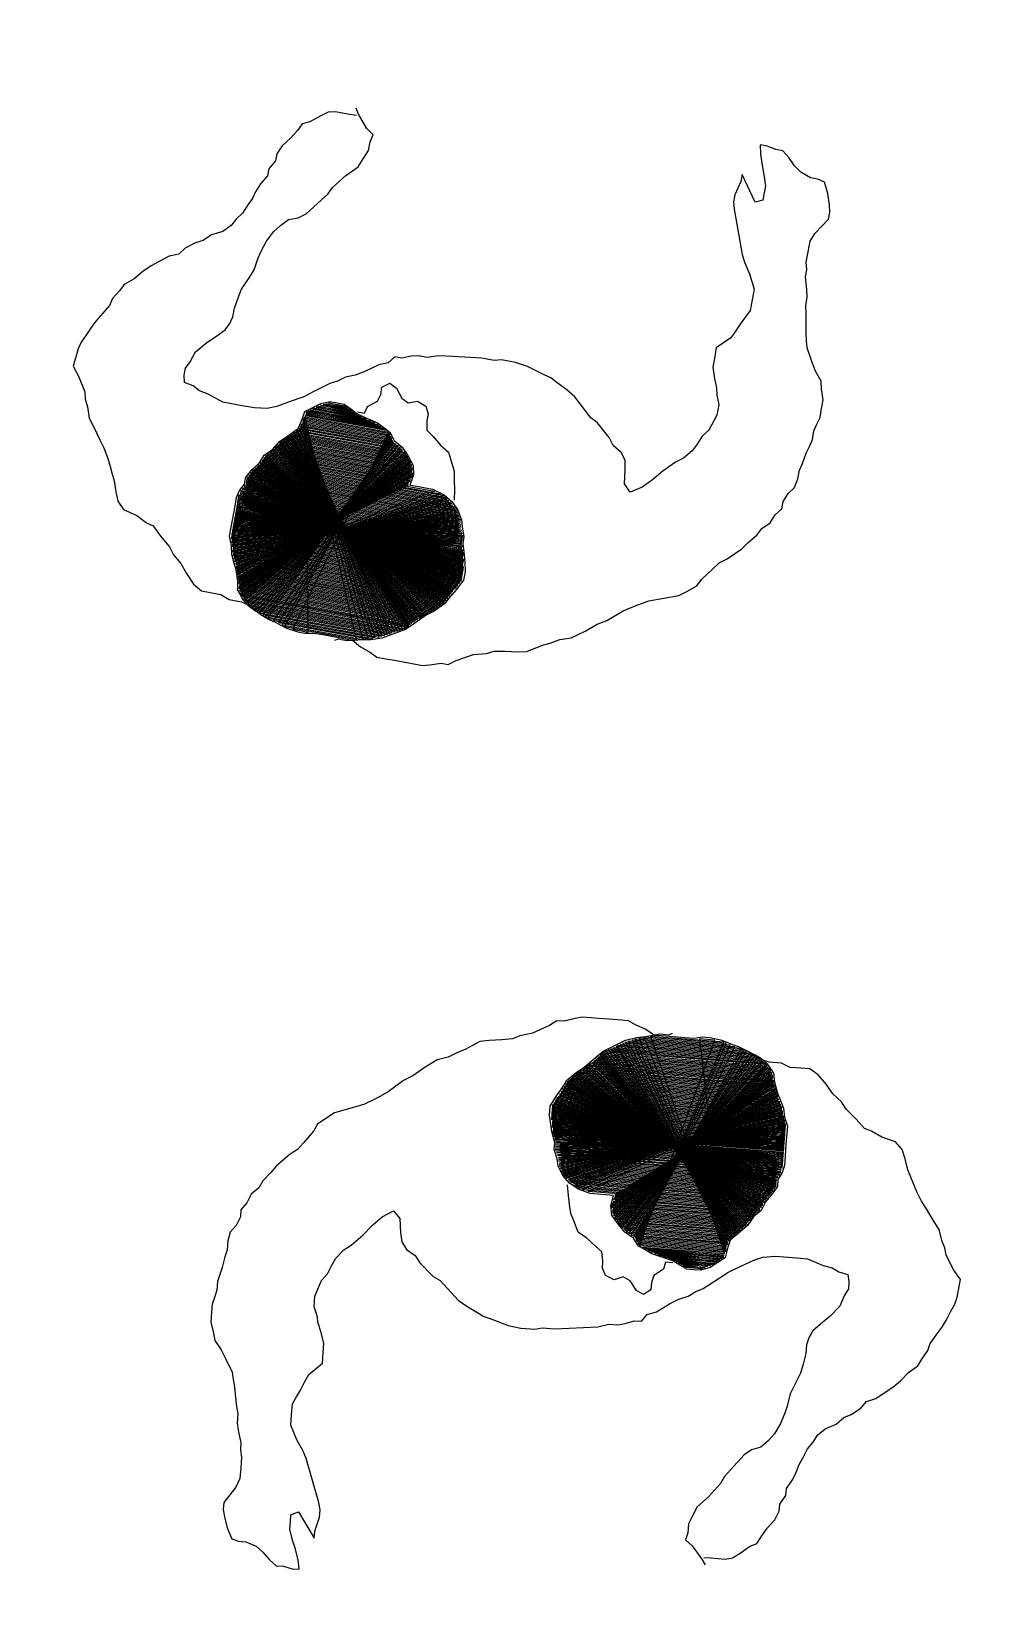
# Model space of a CAD drawing. Header units: millimetres. Extents: x 2000 to 3603, y 2038 to 4726.
import ezdxf

# ---------------------------------------------------------------- set-up
doc = ezdxf.new("R2010")
doc.units = ezdxf.units.MM
doc.header["$LTSCALE"] = 0.5
doc.layers.add('_MAN', color=30, linetype='Continuous')
doc.layers.add('P-77747324', color=7, linetype='Continuous')

# ---------------------------------------------------------------- blocks, each defined once
blk = doc.blocks.new('MAN')
at = {"layer": '_MAN', "color": 0, "linetype": 'Continuous'}
for p, q in [((-247.5, 472.5), (-227.8, 475.3)), ((-227.8, 475.3), (-216.6, 475.3)), ((-216.6, 475.3), (-202.5, 472.5)), ((-163.1, 475.3), (-168.7, 478.1)), ((-149.1, 475.3), (-163.1, 475.3)), ((-137.8, 472.5), (-149.1, 475.3)), ((-140.6, 472.5), (-126.6, 480.9)), ((-126.6, 480.9), (-109.7, 486.6)), ((-109.7, 486.6), (-98.4, 492.2)), ((-98.4, 492.2), (-87.2, 492.2)), ((-87.2, 492.2), (-67.5, 492.2)), ((-67.5, 492.2), (-50.6, 492.2)), ((-50.6, 492.2), (-39.4, 492.2)), ((-39.4, 492.2), (-25.3, 492.2)), ((-25.3, 492.2), (-14.1, 489.4)), ((-14.1, 489.4), (2.8, 483.7)), ((2.8, 483.7), (14.1, 483.7)), ((14.1, 483.7), (25.3, 475.3)), ((25.3, 475.3), (50.6, 461.2)), ((-309.4, 450), (-320.6, 441.6)), ((-312.2, 447.2), (-289.7, 458.4)), ((-298.1, 455.6), (-309.4, 450)), ((-118.5, 162.8), (-304.6, 450.2)), ((-304.6, 450.2), (-81.9, 450.2)), ((-120.4, 160.7), (-300.6, 452.3)), ((-300.6, 452.3), (-84, 452.3)), ((-124.5, 158.7), (-296.5, 454.2)), ((-296.5, 454.2), (-88.1, 454.2)), ((-128.5, 156.6), (-292.5, 456.3)), ((-292.5, 456.3), (-92.1, 456.3)), ((-289.7, 458.4), (-275.6, 464.1)), ((-132.5, 154.7), (-286.5, 458.3)), ((-286.5, 458.3), (-96.2, 458.3)), ((-134.6, 152.6), (-282.5, 460.4)), ((-282.5, 460.4), (-100.2, 460.4)), ((-84, 452.3), (-282.5, 158.7)), ((-81.9, 450.2), (-282.5, 160.7)), ((-96.2, 458.3), (-280.4, 152.6)), ((-92.1, 456.3), (-280.4, 154.7)), ((-88.1, 454.2), (-280.4, 156.6)), ((-124.5, 468.5), (-278.4, 142.4)), ((-116.4, 466.3), (-278.4, 144.5)), ((-110.4, 464.4), (-278.4, 146.4)), ((-136.6, 150.6), (-278.4, 462.3)), ((-278.4, 462.3), (-106.3, 462.3)), ((-106.3, 462.3), (-278.4, 148.5)), ((-100.2, 460.4), (-278.4, 150.6)), ((-211.5, 472.5), (-276.3, 138.3)), ((-134.6, 470.4), (-276.3, 140.4)), ((-275.6, 464.1), (-264.4, 466.9)), ((-136.6, 148.5), (-268.2, 464.4)), ((-268.2, 464.4), (-110.4, 464.4)), ((-264.4, 466.9), (-247.5, 472.5)), ((-138.7, 146.4), (-260.2, 466.3)), ((-260.2, 466.3), (-116.4, 466.3)), ((-140.6, 144.5), (-254, 468.5)), ((-254, 468.5), (-124.5, 468.5)), ((-140.6, 142.4), (-250, 470.4)), ((-250, 470.4), (-134.6, 470.4)), ((-142.7, 140.4), (-235.9, 472.5)), ((-235.9, 472.5), (-211.5, 472.5)), ((-202.5, 472.5), (-188.4, 472.5)), ((-188.4, 472.5), (-151.9, 472.5)), ((-151.9, 472.5), (-140.6, 472.5)), ((-126.6, 469.7), (-137.8, 472.5)), ((-112.5, 466.9), (-126.6, 469.7)), ((-95.6, 461.2), (-112.5, 466.9)), ((-81.6, 452.8), (-95.6, 461.2)), ((-61.9, 441.6), (-81.6, 452.8)), ((50.6, 461.2), (70.3, 455.6)), ((70.3, 455.6), (81.6, 450)), ((81.6, 450), (98.4, 447.2)), ((-416.2, 416.2), (-402.2, 430.3)), ((-402.2, 430.3), (-388.1, 438.7)), ((-388.1, 438.7), (-374.1, 438.7)), ((-374.1, 438.7), (-357.2, 438.7)), ((-357.2, 438.7), (-343.1, 444.4)), ((-343.1, 444.4), (-323.4, 444.4)), ((-331.9, 427.5), (-334.7, 413.4)), ((-320.6, 441.6), (-331.9, 427.5)), ((-98.1, 184.9), (-329.1, 428)), ((-329.1, 428), (-51.7, 428)), ((-98.1, 187), (-329.1, 425.9)), ((-329.1, 425.9), (-49.6, 425.9)), ((-100.2, 180.9), (-327, 432.1)), ((-327, 432.1), (-55.7, 432.1)), ((-100.2, 183), (-327, 430)), ((-327, 430), (-53.6, 430)), ((-102.3, 178.9), (-325, 434)), ((-325, 434), (-57.7, 434)), ((-323.4, 444.4), (-312.2, 447.2)), ((-104.2, 176.8), (-322.9, 436.1)), ((-322.9, 436.1), (-57.7, 436.1)), ((-106.3, 172.8), (-320.8, 440.2)), ((-320.8, 440.2), (-61.7, 440.2)), ((-106.3, 174.9), (-320.8, 438)), ((-320.8, 438), (-59.8, 438)), ((-108.3, 170.9), (-318.9, 442.1)), ((-318.9, 442.1), (-65.7, 442.1)), ((-110.4, 168.7), (-314.8, 444.2)), ((-314.8, 444.2), (-69.8, 444.2)), ((-112.3, 166.8), (-312.7, 446.1)), ((-312.7, 446.1), (-73.8, 446.1)), ((-116.4, 164.7), (-308.7, 448.2)), ((-308.7, 448.2), (-77.9, 448.2)), ((-49.6, 425.9), (-306.7, 184.9)), ((-51.7, 428), (-304.6, 183)), ((-53.6, 430), (-302.7, 180.9)), ((-55.7, 432.1), (-300.6, 178.9)), ((-57.7, 434), (-298.7, 176.8)), ((-57.7, 436.1), (-296.5, 174.9)), ((-59.8, 438), (-294.6, 172.8)), ((-61.7, 440.2), (-292.5, 170.9)), ((-65.7, 442.1), (-290.6, 168.7)), ((-69.8, 444.2), (-288.5, 166.8)), ((-73.8, 446.1), (-286.5, 164.7)), ((-77.9, 448.2), (-284.4, 162.8)), ((-50.6, 430.3), (-61.9, 441.6)), ((-33.7, 413.4), (-50.6, 430.3)), ((98.4, 447.2), (118.1, 444.4)), ((118.1, 444.4), (132.2, 441.6)), ((132.2, 441.6), (154.7, 427.5)), ((154.7, 427.5), (165.9, 421.9)), ((-441.6, 390.9), (-427.5, 402.2)), ((-427.5, 402.2), (-416.2, 416.2)), ((-334.7, 413.4), (-340.3, 396.6)), ((-98.1, 213.4), (-339.1, 399.6)), ((-339.1, 399.6), (-19.2, 399.6)), ((-337.1, 405.7), (-25.3, 405.7)), ((-96.2, 209.4), (-337.1, 403.6)), ((-337.1, 403.6), (-23.2, 403.6)), ((-96.2, 211.3), (-337.1, 401.7)), ((-337.1, 401.7), (-21.3, 401.7)), ((-94, 203.2), (-335, 409.7)), ((-335, 409.7), (-31.3, 409.7)), ((-96.2, 205.3), (-335, 407.6)), ((-335, 407.6), (-27.2, 407.6)), ((-94, 197.1), (-333.1, 415.7)), ((-333.1, 415.7), (-37.4, 415.7)), ((-94, 199.2), (-333.1, 413.8)), ((-333.1, 413.8), (-35.3, 413.8)), ((-94, 201.1), (-333.1, 411.7)), ((-333.1, 411.7), (-33.4, 411.7)), ((-96.2, 189), (-331, 423.8)), ((-331, 423.8), (-47.6, 423.8)), ((-96.2, 191.1), (-331, 421.9)), ((-331, 421.9), (-45.5, 421.9)), ((-96.2, 193), (-331, 419.8)), ((-331, 419.8), (-41.5, 419.8)), ((-96.2, 195.1), (-331, 417.8)), ((-331, 417.8), (-39.4, 417.8)), ((-19.2, 399.6), (-327, 211.3)), ((-21.3, 401.7), (-325, 209.4)), ((-23.2, 403.6), (-322.9, 207.2)), ((-27.2, 407.6), (-320.8, 203.2)), ((-25.3, 405.7), (-320.8, 205.3)), ((-31.3, 409.7), (-318.9, 201.1)), ((-33.4, 411.7), (-316.8, 199.2)), ((-37.4, 415.7), (-314.8, 195.1)), ((-35.3, 413.8), (-314.8, 197.1)), ((-39.4, 417.8), (-312.7, 193)), ((-41.5, 419.8), (-310.8, 191.1)), ((-47.6, 423.8), (-308.7, 187)), ((-45.5, 421.9), (-308.7, 189)), ((-22.5, 405), (-33.7, 413.4)), ((-8.4, 390.9), (-22.5, 405)), ((165.9, 421.9), (180, 413.4)), ((180, 413.4), (196.9, 407.8)), ((196.9, 407.8), (216.6, 393.7)), ((-466.9, 365.6), (-450, 379.7)), ((-450, 379.7), (-441.6, 390.9)), ((-345.9, 385.3), (-351.6, 374.1)), ((-19.2, 237.7), (-349.3, 375.3)), ((-349.3, 375.3), (-3, 375.3)), ((-25.3, 233.6), (-347.2, 379.3)), ((-347.2, 379.3), (-5.1, 379.3)), ((-23.2, 235.5), (-347.2, 377.4)), ((-347.2, 377.4), (-3, 377.4)), ((-340.3, 396.6), (-345.9, 385.3)), ((-31.3, 229.6), (-345.2, 383.4)), ((-345.2, 383.4), (-7, 383.4)), ((-27.2, 231.5), (-345.2, 381.4)), ((-345.2, 381.4), (-5.1, 381.4)), ((-35.3, 225.5), (-343.1, 387.4)), ((-343.1, 387.4), (-9.1, 387.4)), ((-33.4, 227.5), (-343.1, 385.5)), ((-343.1, 385.5), (-7, 385.5)), ((-55.7, 219.4), (-341.2, 393.6)), ((-341.2, 393.6), (-13.2, 393.6)), ((-45.5, 221.5), (-341.2, 391.5)), ((-341.2, 391.5), (-11.1, 391.5)), ((-39.4, 223.4), (-341.2, 389.5)), ((-341.2, 389.5), (-9.1, 389.5)), ((-3, 375.3), (-341.2, 235.5)), ((-98.1, 215.3), (-339.1, 397.6)), ((-339.1, 397.6), (-17.2, 397.6)), ((-98.1, 217.4), (-339.1, 395.5)), ((-339.1, 395.5), (-15.1, 395.5)), ((-3, 377.4), (-339.1, 233.6)), ((-5.1, 381.4), (-337.1, 229.6)), ((-5.1, 379.3), (-337.1, 231.5)), ((-7, 383.4), (-335, 227.5)), ((-9.1, 387.4), (-333.1, 223.4)), ((-7, 385.5), (-333.1, 225.5)), ((-11.1, 391.5), (-331, 219.4)), ((-9.1, 389.5), (-331, 221.5)), ((-15.1, 395.5), (-329.1, 215.3)), ((-13.2, 393.6), (-329.1, 217.4)), ((-17.2, 397.6), (-327, 213.4)), ((-2.8, 379.7), (-8.4, 390.9)), ((5.6, 365.6), (-2.8, 379.7)), ((216.6, 393.7), (233.4, 379.7)), ((233.4, 379.7), (247.5, 371.2)), ((-492.2, 348.7), (-480.9, 351.6)), ((-480.9, 351.6), (-466.9, 365.6)), ((-354.4, 360), (-360, 345.9)), ((-7, 257.9), (-355.3, 355.1)), ((-355.3, 355.1), (9.1, 355.1)), ((-7, 259.8), (-355.3, 353)), ((-355.3, 353), (9.1, 353)), ((-7, 261.9), (-355.3, 351)), ((-355.3, 351), (11.2, 351)), ((-351.6, 374.1), (-354.4, 360)), ((-9.1, 251.7), (-353.3, 361.1)), ((-353.3, 361.1), (5.1, 361.1)), ((-9.1, 253.8), (-353.3, 359.1)), ((-353.3, 359.1), (7, 359.1)), ((-7, 255.8), (-353.3, 357)), ((-353.3, 357), (7, 357)), ((-13.2, 243.6), (-351.2, 369.1)), ((-351.2, 369.1), (1.1, 369.1)), ((-13.2, 245.7), (-351.2, 367.2)), ((-351.2, 367.2), (1.1, 367.2)), ((-11.1, 247.7), (-351.2, 365.1)), ((-351.2, 365.1), (3, 365.1)), ((-11.1, 249.8), (-351.2, 363.2)), ((-351.2, 363.2), (5.1, 363.2)), ((-17.2, 239.6), (-349.3, 373.4)), ((-349.3, 373.4), (-1.1, 373.4)), ((-15.1, 241.7), (-349.3, 371.2)), ((-349.3, 371.2), (-1.1, 371.2)), ((5.1, 361.1), (-349.3, 249.8)), ((7, 359.1), (-349.3, 251.7)), ((7, 357), (-349.3, 253.8)), ((9.1, 355.1), (-349.3, 255.8)), ((9.1, 353), (-349.3, 257.9)), ((11.2, 351), (-349.3, 259.8)), ((3, 365.1), (-347.2, 245.7)), ((5.1, 363.2), (-347.2, 247.7)), ((1.1, 369.1), (-345.2, 241.7)), ((1.1, 367.2), (-345.2, 243.6)), ((-1.1, 373.4), (-343.1, 237.7)), ((-1.1, 371.2), (-343.1, 239.6)), ((14.1, 348.7), (5.6, 365.6)), ((247.5, 371.2), (270, 351.6)), ((270, 351.6), (286.9, 340.3)), ((-542.8, 323.4), (-531.6, 334.7)), ((-531.6, 334.7), (-520.3, 337.5)), ((-520.3, 337.5), (-509.1, 340.3)), ((-509.1, 340.3), (-492.2, 348.7)), ((-360, 345.9), (-360, 334.7)), ((-360, 334.7), (-360, 323.4)), ((-5.1, 264), (-357.4, 348.9)), ((-357.4, 348.9), (11.2, 348.9)), ((-5.1, 266), (-357.4, 347)), ((-357.4, 347), (11.2, 347)), ((-5.1, 268.1), (-357.4, 344.9)), ((-357.4, 344.9), (11.2, 344.9)), ((-5.1, 270), (-357.4, 342.9)), ((-357.4, 342.9), (11.2, 342.9)), ((-3, 272.1), (-357.4, 340.8)), ((-357.4, 340.8), (11.2, 340.8)), ((-3, 274), (-357.4, 338.9)), ((-357.4, 338.9), (11.2, 338.9)), ((-1.1, 276.2), (-357.4, 336.8)), ((-357.4, 336.8), (11.2, 336.8)), ((-1.1, 278.1), (-357.4, 334.9)), ((-357.4, 334.9), (11.2, 334.9)), ((1.1, 280.2), (-357.4, 332.8)), ((-357.4, 332.8), (11.2, 332.8)), ((1.1, 282.1), (-357.4, 330.8)), ((-357.4, 330.8), (11.2, 330.8)), ((11.2, 330.8), (-357.4, 280.2)), ((1.1, 284.2), (-357.4, 328.7)), ((-357.4, 328.7), (11.2, 328.7)), ((11.2, 328.7), (-357.4, 282.1)), ((1.1, 286.2), (-357.4, 326.8)), ((-357.4, 326.8), (9.1, 326.8)), ((9.1, 326.8), (-357.4, 284.2)), ((1.1, 288.3), (-357.4, 324.7)), ((-357.4, 324.7), (9.1, 324.7)), ((9.1, 324.7), (-357.4, 286.2)), ((11.2, 338.9), (-355.3, 272.1)), ((11.2, 336.8), (-355.3, 274)), ((11.2, 334.9), (-355.3, 276.2)), ((11.2, 332.8), (-355.3, 278.1)), ((11.2, 342.9), (-353.3, 268.1)), ((11.2, 340.8), (-353.3, 270)), ((11.2, 347), (-351.2, 264)), ((11.2, 344.9), (-351.2, 266)), ((11.2, 348.9), (-349.3, 261.9)), ((11.2, 320.6), (14.1, 334.7)), ((14.1, 334.7), (14.1, 348.7)), ((286.9, 340.3), (306.6, 329.1)), ((306.6, 329.1), (351.6, 312.2)), ((-554.1, 292.5), (-548.4, 309.4)), ((-548.4, 309.4), (-542.8, 323.4)), ((-360, 323.4), (-360, 309.4)), ((-360, 309.4), (-360, 298.1)), ((1.1, 290.2), (-357.4, 322.7)), ((-357.4, 322.7), (9.1, 322.7)), ((9.1, 322.7), (-357.4, 288.3)), ((1.1, 292.3), (-357.4, 320.6)), ((-357.4, 320.6), (9.1, 320.6)), ((9.1, 320.6), (-357.4, 290.2)), ((1.1, 294.3), (-357.4, 318.7)), ((-357.4, 318.7), (9.1, 318.7)), ((9.1, 318.7), (-357.4, 292.3)), ((3, 296.4), (-357.4, 316.6)), ((-357.4, 316.6), (9.1, 316.6)), ((9.1, 316.6), (-357.4, 294.3)), ((3, 298.3), (-357.4, 314.5)), ((-357.4, 314.5), (7, 314.5)), ((7, 314.5), (-357.4, 296.4)), ((3, 300.4), (-357.4, 312.5)), ((-357.4, 312.5), (7, 312.5)), ((7, 312.5), (-357.4, 298.3)), ((5.1, 302.3), (-357.4, 310.4)), ((-357.4, 310.4), (7, 310.4)), ((7, 310.4), (-357.4, 300.4)), ((5.1, 304.5), (-357.4, 308.5)), ((-357.4, 308.5), (7, 308.5)), ((7, 308.5), (-357.4, 302.3)), ((-357.4, 306.4), (7, 306.4)), ((7, 306.4), (-357.4, 304.5)), ((-357.4, 304.5), (5.1, 304.5)), ((-357.4, 302.3), (5.1, 302.3)), ((-357.4, 300.4), (3, 300.4)), ((2.8, 292.5), (8.4, 309.4)), ((8.4, 309.4), (11.2, 320.6)), ((351.6, 312.2), (362.8, 303.7)), ((362.8, 303.7), (376.9, 292.5)), ((-565.3, 270), (-559.7, 281.2)), ((-559.7, 281.2), (-554.1, 292.5)), ((-360, 298.1), (-360, 284.1)), ((-360, 284.1), (-357.2, 272.8)), ((-357.4, 298.3), (3, 298.3)), ((-357.4, 296.4), (3, 296.4)), ((-357.4, 294.3), (1.1, 294.3)), ((-357.4, 292.3), (1.1, 292.3)), ((-357.4, 290.2), (1.1, 290.2)), ((-357.4, 288.3), (1.1, 288.3)), ((-357.4, 286.2), (1.1, 286.2)), ((-357.4, 284.2), (1.1, 284.2)), ((-357.4, 282.1), (1.1, 282.1)), ((-357.4, 280.2), (1.1, 280.2)), ((-355.3, 278.1), (-1.1, 278.1)), ((-355.3, 276.2), (-1.1, 276.2)), ((-2.8, 267.2), (2.8, 281.2)), ((2.8, 281.2), (2.8, 292.5)), ((376.9, 292.5), (382.5, 281.2)), ((382.5, 281.2), (396.6, 261.6)), ((-579.4, 244.7), (-570.9, 258.7)), ((-570.9, 258.7), (-565.3, 270)), ((-357.2, 272.8), (-351.6, 261.6)), ((-355.3, 274), (-3, 274)), ((-355.3, 272.1), (-3, 272.1)), ((-353.3, 270), (-5.1, 270)), ((-353.3, 268.1), (-5.1, 268.1)), ((-351.6, 261.6), (-351.6, 250.3)), ((-351.6, 250.3), (-343.1, 236.2)), ((-351.2, 266), (-5.1, 266)), ((-351.2, 264), (-5.1, 264)), ((-349.3, 261.9), (-7, 261.9)), ((-349.3, 259.8), (-7, 259.8)), ((-349.3, 257.9), (-7, 257.9)), ((-349.3, 255.8), (-7, 255.8)), ((-349.3, 253.8), (-9.1, 253.8)), ((-349.3, 251.7), (-9.1, 251.7)), ((-349.3, 249.8), (-11.1, 249.8)), ((-14.1, 241.9), (-5.6, 255.9)), ((-5.6, 255.9), (-2.8, 267.2)), ((396.6, 261.6), (405, 250.3)), ((405, 250.3), (416.2, 241.9)), ((-601.9, 213.7), (-587.8, 233.4)), ((-587.8, 233.4), (-579.4, 244.7)), ((-347.2, 247.7), (-11.1, 247.7)), ((-347.2, 245.7), (-13.2, 245.7)), ((-345.2, 243.6), (-13.2, 243.6)), ((-345.2, 241.7), (-15.1, 241.7)), ((-343.1, 239.6), (-17.2, 239.6)), ((-343.1, 237.7), (-19.2, 237.7)), ((-343.1, 236.2), (-334.7, 225)), ((-341.2, 235.5), (-23.2, 235.5)), ((-339.1, 233.6), (-25.3, 233.6)), ((-337.1, 231.5), (-27.2, 231.5)), ((-337.1, 229.6), (-31.3, 229.6)), ((-335, 227.5), (-33.4, 227.5)), ((-334.7, 225), (-329.1, 210.9)), ((-333.1, 225.5), (-35.3, 225.5)), ((-39.4, 222.2), (-25.3, 230.6)), ((-25.3, 230.6), (-14.1, 241.9)), ((-25.3, 210.9), (-22.5, 227.8)), ((416.2, 241.9), (435.9, 222.2)), ((-615.9, 185.6), (-610.3, 202.5)), ((-610.3, 202.5), (-601.9, 213.7)), ((-333.1, 223.4), (-39.4, 223.4)), ((-331, 221.5), (-45.5, 221.5)), ((-331, 219.4), (-55.7, 219.4)), ((-329.1, 217.4), (-98.1, 217.4)), ((-329.1, 215.3), (-98.1, 215.3)), ((-329.1, 210.9), (-317.8, 199.7)), ((-327, 213.4), (-98.1, 213.4)), ((-327, 211.3), (-96.2, 211.3)), ((-325, 209.4), (-96.2, 209.4)), ((-322.9, 207.2), (-96.2, 207.2)), ((-320.8, 205.3), (-96.2, 205.3)), ((-320.8, 203.2), (-94, 203.2)), ((-318.9, 201.1), (-94, 201.1)), ((-317.8, 199.7), (-309.4, 185.6)), ((-92.8, 199.7), (-95.6, 216.6)), ((-95.6, 216.6), (-84.4, 216.6)), ((-95.6, 185.6), (-92.8, 199.7)), ((-84.4, 216.6), (-70.3, 216.6)), ((-70.3, 216.6), (-59.1, 216.6)), ((-59.1, 216.6), (-39.4, 222.2)), ((-28.1, 196.9), (-25.3, 210.9)), ((435.9, 222.2), (444.4, 210.9)), ((444.4, 210.9), (455.6, 196.9)), ((-621.6, 174.4), (-615.9, 185.6)), ((-316.8, 199.2), (-94, 199.2)), ((-314.8, 197.1), (-94, 197.1)), ((-314.8, 195.1), (-96.2, 195.1)), ((-312.7, 193), (-96.2, 193)), ((-310.8, 191.1), (-96.2, 191.1)), ((-309.4, 185.6), (-298.1, 174.4)), ((-308.7, 189), (-96.2, 189)), ((-308.7, 187), (-98.1, 187)), ((-306.7, 184.9), (-98.1, 184.9)), ((-304.6, 183), (-100.2, 183)), ((-302.7, 180.9), (-100.2, 180.9)), ((-300.6, 178.9), (-102.3, 178.9)), ((-298.7, 176.8), (-104.2, 176.8)), ((-296.5, 174.9), (-106.3, 174.9)), ((-106.9, 171.6), (-95.6, 185.6)), ((-36.6, 171.6), (-30.9, 182.8)), ((-30.9, 182.8), (-28.1, 196.9)), ((455.6, 196.9), (461.2, 185.6)), ((461.2, 185.6), (472.5, 174.4)), ((-638.4, 140.6), (-624.4, 163.1)), ((-624.4, 163.1), (-621.6, 174.4)), ((-298.1, 174.4), (-284.1, 160.3)), ((-294.6, 172.8), (-106.3, 172.8)), ((-292.5, 170.9), (-108.3, 170.9)), ((-290.6, 168.7), (-110.4, 168.7)), ((-288.5, 166.8), (-112.3, 166.8)), ((-286.5, 164.7), (-116.4, 164.7)), ((-284.4, 162.8), (-118.5, 162.8)), ((-284.1, 160.3), (-281.2, 149.1)), ((-282.5, 160.7), (-120.4, 160.7)), ((-282.5, 158.7), (-124.5, 158.7)), ((-280.4, 156.6), (-128.5, 156.6)), ((-280.4, 154.7), (-132.5, 154.7)), ((-280.4, 152.6), (-134.6, 152.6)), ((-278.4, 150.6), (-136.6, 150.6)), ((-140.6, 140.6), (-132.2, 151.9)), ((-132.2, 151.9), (-118.1, 160.3)), ((-118.1, 160.3), (-106.9, 171.6)), ((-59.1, 146.2), (-45, 154.7)), ((-45, 154.7), (-36.6, 171.6)), ((236.2, 154.7), (233.4, 132.2)), ((247.5, 165.9), (236.2, 154.7)), ((264.4, 154.7), (247.5, 165.9)), ((278.4, 140.6), (264.4, 154.7)), ((472.5, 174.4), (478.1, 160.3)), ((478.1, 160.3), (486.6, 149.1)), ((-649.7, 126.6), (-638.4, 140.6)), ((-646.9, 98.4), (-649.7, 126.6)), ((-447.2, 129.4), (-458.4, 123.7)), ((-433.1, 132.2), (-447.2, 129.4)), ((-407.8, 140.6), (-433.1, 132.2)), ((-396.6, 140.6), (-407.8, 140.6)), ((-376.9, 140.6), (-396.6, 140.6)), ((-357.2, 140.6), (-376.9, 140.6)), ((-337.5, 137.8), (-357.2, 140.6)), ((-323.4, 132.2), (-337.5, 137.8)), ((-303.7, 120.9), (-323.4, 132.2)), ((-281.2, 149.1), (-278.4, 132.2)), ((-278.4, 148.5), (-136.6, 148.5)), ((-278.4, 146.4), (-138.7, 146.4)), ((-278.4, 144.5), (-140.6, 144.5)), ((-278.4, 142.4), (-140.6, 142.4)), ((-278.4, 132.2), (-267.2, 123.7)), ((-276.3, 140.4), (-142.7, 140.4)), ((-276.3, 138.3), (-146.8, 138.3)), ((-146.8, 138.3), (-276.3, 136.4)), ((-276.3, 136.4), (-150.8, 136.4)), ((-150.8, 136.4), (-276.3, 134.3)), ((-276.3, 134.3), (-156.8, 134.3)), ((-156.8, 134.3), (-276.3, 132.4)), ((-276.3, 132.4), (-161, 132.4)), ((-161, 132.4), (-274.4, 130.3)), ((-274.4, 130.3), (-167, 130.3)), ((-167, 130.3), (-270.4, 128.3)), ((-270.4, 128.3), (-173.1, 128.3)), ((-173.1, 128.3), (-268.2, 126.2)), ((-268.2, 126.2), (-181.2, 126.2)), ((-181.2, 126.2), (-266.1, 124.3)), ((-185.6, 123.7), (-174.4, 126.6)), ((-174.4, 126.6), (-163.1, 129.4)), ((-163.1, 129.4), (-151.9, 135)), ((-151.9, 135), (-140.6, 140.6)), ((-87.2, 112.5), (-84.4, 126.6)), ((-84.4, 126.6), (-73.1, 135)), ((-73.1, 135), (-59.1, 146.2)), ((233.4, 132.2), (230.6, 118.1)), ((292.5, 123.7), (278.4, 140.6)), ((486.6, 149.1), (486.6, 137.8)), ((486.6, 137.8), (492.2, 123.7)), ((-472.5, 120.9), (-475.3, 109.7)), ((-475.3, 109.7), (-475.3, 98.4)), ((-458.4, 123.7), (-472.5, 120.9)), ((-284.1, 109.7), (-303.7, 120.9)), ((-270, 98.4), (-284.1, 109.7)), ((-267.2, 123.7), (-255.9, 115.3)), ((-266.1, 124.3), (-189.3, 124.3)), ((-189.3, 124.3), (-262.1, 122.2)), ((-262.1, 122.2), (-195.3, 122.2)), ((-195.3, 122.2), (-260.2, 120.2)), ((-260.2, 120.2), (-201.4, 120.2)), ((-201.4, 120.2), (-256.1, 118.1)), ((-256.1, 118.1), (-205.5, 118.1)), ((-255.9, 115.3), (-241.9, 109.7)), ((-205.5, 118.1), (-252.1, 116.2)), ((-252.1, 116.2), (-209.5, 116.2)), ((-209.5, 116.2), (-248, 114.1)), ((-248, 114.1), (-213.6, 114.1)), ((-213.6, 114.1), (-244, 112.1)), ((-244, 112.1), (-217.6, 112.1)), ((-241.9, 109.7), (-230.6, 109.7)), ((-230.6, 109.7), (-219.4, 109.7)), ((-219.4, 109.7), (-208.1, 115.3)), ((-208.1, 115.3), (-196.9, 120.9)), ((-196.9, 120.9), (-185.6, 123.7)), ((-196.9, 118.1), (-185.6, 118.1)), ((-185.6, 118.1), (-182.8, 106.9)), ((-182.8, 106.9), (-168.7, 95.6)), ((-92.8, 90), (-87.2, 101.2)), ((-87.2, 101.2), (-87.2, 112.5)), ((222.2, 106.9), (208.1, 98.4)), ((230.6, 118.1), (222.2, 106.9)), ((309.4, 106.9), (292.5, 123.7)), ((320.6, 98.4), (309.4, 106.9)), ((492.2, 123.7), (500.6, 112.5)), ((500.6, 112.5), (503.4, 98.4)), ((-644.1, 87.2), (-646.9, 98.4)), ((-638.4, 75.9), (-644.1, 87.2)), ((-632.8, 61.9), (-638.4, 75.9)), ((-475.3, 98.4), (-469.7, 87.2)), ((-469.7, 87.2), (-464.1, 70.3)), ((-247.5, 81.6), (-270, 98.4)), ((-236.2, 75.9), (-247.5, 81.6)), ((-225, 67.5), (-236.2, 75.9)), ((-168.7, 95.6), (-165.9, 84.4)), ((-165.9, 84.4), (-165.9, 73.1)), ((-143.4, 70.3), (-132.2, 84.4)), ((-132.2, 84.4), (-120.9, 90)), ((-120.9, 90), (-106.9, 84.4)), ((-106.9, 84.4), (-92.8, 90)), ((199.7, 87.2), (177.2, 67.5)), ((208.1, 98.4), (199.7, 87.2)), ((331.9, 84.4), (320.6, 98.4)), ((337.5, 73.1), (331.9, 84.4)), ((503.4, 98.4), (503.4, 84.4)), ((503.4, 84.4), (506.2, 73.1)), ((-627.2, 50.6), (-632.8, 61.9)), ((-618.7, 36.6), (-627.2, 50.6)), ((-464.1, 70.3), (-450, 53.4)), ((-450, 53.4), (-435.9, 39.4)), ((-210.9, 61.9), (-225, 67.5)), ((-196.9, 53.4), (-210.9, 61.9)), ((-177.2, 39.4), (-196.9, 53.4)), ((-165.9, 73.1), (-154.7, 64.7)), ((-154.7, 64.7), (-143.4, 70.3)), ((165.9, 61.9), (135, 33.7)), ((177.2, 67.5), (165.9, 61.9)), ((343.1, 59.1), (337.5, 73.1)), ((351.6, 47.8), (343.1, 59.1)), ((506.2, 73.1), (509.1, 56.2)), ((509.1, 56.2), (511.9, 45)), ((-610.3, 22.5), (-618.7, 36.6)), ((-435.9, 39.4), (-424.7, 28.1)), ((-424.7, 28.1), (-419.1, 16.9)), ((-163.1, 33.7), (-177.2, 39.4)), ((-154.7, 22.5), (-163.1, 33.7)), ((120.9, 25.3), (104.1, 16.9)), ((135, 33.7), (120.9, 25.3)), ((360, 22.5), (351.6, 47.8)), ((511.9, 45), (514.7, 33.7)), ((514.7, 33.7), (514.7, 19.7)), ((-607.5, 11.2), (-610.3, 22.5)), ((-599.1, -2.8), (-607.5, 11.2)), ((-419.1, 16.9), (-416.2, 5.6)), ((-416.2, 5.6), (-416.2, -8.4)), ((-143.4, 22.5), (-154.7, 22.5)), ((-129.4, 16.9), (-143.4, 22.5)), ((-118.1, 14.1), (-129.4, 16.9)), ((-104.1, 14.1), (-118.1, 14.1)), ((-87.2, 8.4), (-104.1, 14.1)), ((-64.7, 5.6), (-87.2, 8.4)), ((-19.7, 0), (-64.7, 5.6)), ((0, 0), (-19.7, 0)), ((11.2, -2.8), (0, 0)), ((53.4, 0), (33.7, -2.8)), ((81.6, 8.4), (53.4, 0)), ((92.8, 11.2), (81.6, 8.4)), ((104.1, 16.9), (92.8, 11.2)), ((354.4, -8.4), (360, 5.6)), ((360, 5.6), (360, 22.5)), ((514.7, 19.7), (517.5, 8.4)), ((517.5, 8.4), (520.3, -2.8)), ((-593.4, -14.1), (-599.1, -2.8)), ((-579.4, -25.3), (-593.4, -14.1)), ((-416.2, -8.4), (-413.4, -25.3)), ((33.7, -2.8), (11.2, -2.8)), ((345.9, -33.7), (351.6, -19.7)), ((351.6, -19.7), (354.4, -8.4)), ((520.3, -2.8), (520.3, -14.1)), ((520.3, -14.1), (520.3, -30.9)), ((-568.1, -39.4), (-579.4, -25.3)), ((-556.9, -50.6), (-568.1, -39.4)), ((-413.4, -25.3), (-410.6, -39.4)), ((-410.6, -39.4), (-402.2, -59.1)), ((340.3, -50.6), (345.9, -33.7)), ((514.7, -47.8), (511.9, -59.1)), ((520.3, -30.9), (514.7, -47.8)), ((-545.6, -59.1), (-556.9, -50.6)), ((-531.6, -70.3), (-545.6, -59.1)), ((-517.5, -75.9), (-531.6, -70.3)), ((-402.2, -59.1), (-396.6, -73.1)), ((-396.6, -73.1), (-393.7, -92.8)), ((340.3, -64.7), (340.3, -50.6)), ((340.3, -81.6), (340.3, -64.7)), ((500.6, -73.1), (492.2, -87.2)), ((511.9, -59.1), (500.6, -73.1)), ((-509.1, -87.2), (-517.5, -75.9)), ((-495, -98.4), (-509.1, -87.2)), ((-483.7, -104.1), (-495, -98.4)), ((-393.7, -92.8), (-390.9, -104.1)), ((360, -101.2), (340.3, -81.6)), ((492.2, -87.2), (480.9, -106.9)), ((-472.5, -115.3), (-483.7, -104.1)), ((-455.6, -123.7), (-472.5, -115.3)), ((-444.4, -135), (-455.6, -123.7)), ((-390.9, -104.1), (-385.3, -120.9)), ((-385.3, -120.9), (-376.9, -137.8)), ((365.6, -112.5), (360, -101.2)), ((371.2, -126.6), (365.6, -112.5)), ((478.1, -118.1), (475.3, -129.4)), ((480.9, -106.9), (478.1, -118.1)), ((-438.7, -146.2), (-444.4, -135)), ((-430.3, -157.5), (-438.7, -146.2)), ((-376.9, -137.8), (-368.4, -149.1)), ((-368.4, -149.1), (-357.2, -160.3)), ((376.9, -137.8), (371.2, -126.6)), ((382.5, -149.1), (376.9, -137.8)), ((382.5, -165.9), (382.5, -149.1)), ((472.5, -146.2), (469.7, -160.3)), ((475.3, -129.4), (472.5, -146.2)), ((-424.7, -171.6), (-430.3, -157.5)), ((-419.1, -182.8), (-424.7, -171.6)), ((-357.2, -160.3), (-343.1, -165.9)), ((-343.1, -165.9), (-331.9, -174.4)), ((-331.9, -174.4), (-312.2, -199.7)), ((382.5, -182.8), (382.5, -165.9)), ((469.7, -160.3), (466.9, -171.6)), ((466.9, -171.6), (466.9, -185.6)), ((-416.2, -194.1), (-419.1, -182.8)), ((-410.6, -208.1), (-416.2, -194.1)), ((371.2, -205.3), (376.9, -194.1)), ((376.9, -194.1), (382.5, -182.8)), ((464.1, -196.9), (458.4, -216.6)), ((466.9, -185.6), (464.1, -196.9)), ((-402.2, -222.2), (-410.6, -208.1)), ((-402.2, -233.4), (-402.2, -222.2)), ((-312.2, -199.7), (-303.7, -210.9)), ((-303.7, -210.9), (-298.1, -222.2)), ((-298.1, -222.2), (-281.2, -244.7)), ((354.4, -233.4), (360, -222.2)), ((360, -222.2), (371.2, -205.3)), ((458.4, -216.6), (458.4, -227.8)), ((-393.7, -247.5), (-402.2, -233.4)), ((-393.7, -258.7), (-393.7, -247.5)), ((-281.2, -244.7), (-264.4, -261.6)), ((329.1, -300.9), (354.4, -233.4)), ((458.4, -227.8), (455.6, -239.1)), ((455.6, -239.1), (455.6, -255.9)), ((-388.1, -272.8), (-393.7, -258.7)), ((-376.9, -286.9), (-388.1, -272.8)), ((-264.4, -261.6), (-258.7, -275.6)), ((455.6, -255.9), (455.6, -272.8)), ((455.6, -272.8), (461.2, -286.9)), ((-368.4, -300.9), (-376.9, -286.9)), ((-258.7, -275.6), (-253.1, -289.7)), ((-253.1, -289.7), (-253.1, -303.7)), ((461.2, -286.9), (478.1, -312.2)), ((-362.8, -312.2), (-368.4, -300.9)), ((-351.6, -317.8), (-362.8, -312.2)), ((-337.5, -329.1), (-351.6, -317.8)), ((-261.6, -323.4), (-278.4, -343.1)), ((-250.3, -315), (-261.6, -323.4)), ((-253.1, -303.7), (-250.3, -315)), ((326.2, -312.2), (329.1, -300.9)), ((326.2, -323.4), (326.2, -312.2)), ((329.1, -334.7), (326.2, -323.4)), ((360, -317.8), (331.9, -357.2)), ((371.2, -323.4), (360, -317.8)), ((371.2, -334.7), (371.2, -323.4)), ((478.1, -323.4), (475.3, -334.7)), ((478.1, -312.2), (478.1, -323.4)), ((-326.2, -337.5), (-337.5, -329.1)), ((-315, -340.3), (-326.2, -337.5)), ((-303.7, -340.3), (-315, -340.3)), ((-292.5, -340.3), (-303.7, -340.3)), ((-281.2, -340.3), (-292.5, -340.3)), ((-278.4, -343.1), (-284.1, -351.6)), ((331.9, -345.9), (329.1, -334.7)), ((331.9, -357.2), (331.9, -345.9)), ((365.6, -362.8), (371.2, -345.9)), ((371.2, -345.9), (371.2, -334.7)), ((475.3, -334.7), (469.7, -351.6)), ((360, -376.9), (365.6, -362.8)), ((438.7, -371.2), (421.9, -376.9)), ((450, -371.2), (438.7, -371.2)), ((461.2, -368.4), (450, -371.2)), ((469.7, -351.6), (461.2, -368.4)), ((351.6, -407.8), (354.4, -393.7)), ((354.4, -393.7), (360, -376.9)), ((399.4, -396.6), (388.1, -405)), ((410.6, -385.3), (399.4, -396.6)), ((421.9, -376.9), (410.6, -385.3)), ((362.8, -407.8), (351.6, -407.8)), ((376.9, -405), (362.8, -407.8)), ((388.1, -405), (376.9, -405))]:
    blk.add_line(p, q, dxfattribs=at)

msp = doc.modelspace()

# ---------------------------------------------------------------- block references
at = {"layer": 'P-77747324', "color": 202, "linetype": 'Continuous', "zscale": 1.077004902}
for p, xscale, yscale, rotation in [((2782.8, 4169), -1.07700490196942, 1.077004901992625, 169.7514461185984), ((2864.3, 2529.8), -1.077004901966359, 1.077004901943461, 355.5880350889091)]:
    msp.add_blockref('MAN', p, dxfattribs=dict(at, xscale=xscale, yscale=yscale, rotation=rotation))

doc.saveas('drawing.dxf')
